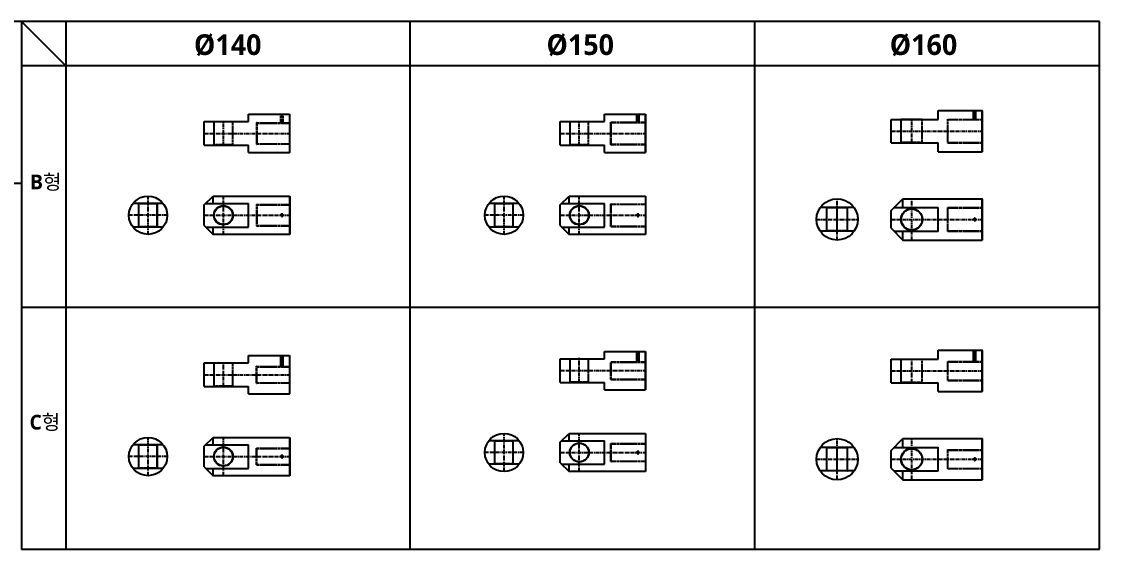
# Model space of a CAD drawing. Extents: x -819 to 7239, y 74 to 4743.
# Drawn here: x 3582 to 7239, y 2695 to 4487 of the extents above; entities that cross this region are included whole.
import ezdxf

# ---------------------------------------------------------------- set-up
doc = ezdxf.new("R2010")
doc.units = 0
doc.header["$LTSCALE"] = 10
doc.header["$MEASUREMENT"] = 0
doc.linetypes.add('CENTER', pattern=[2, 1.25, -0.25, 0.25, -0.25])
doc.linetypes.add('HIDDEN', pattern=[0.375, 0.25, -0.125])
doc.layers.get('0').update_dxf_attribs({"linetype": 'CONTINUOUS'})
doc.layers.add('HIDDEN', color=2, linetype='HIDDEN')
doc.layers.add('ML', color=7, linetype='CONTINUOUS')
doc.styles.add('문자', font='romans.shx')

msp = doc.modelspace()

# ---------------------------------------------------------------- linework, layer by layer
for p, q in [((3582.4, 4487.3), (-11.6, 4487.3)), ((7239.4, 4487.3), (3582.4, 4487.3)), ((3732.4, 4337.3), (3582.4, 4487.3)), ((3582.4, 4487.3), (3582.4, 2695.3)), ((3732.4, 4487.3), (3732.4, 2695.3)), ((4901.4, 2695.3), (4901.4, 4487.3)), ((6070.4, 2695.3), (6070.4, 4487.3)), ((7239.4, 2695.3), (7239.4, 4487.3)), ((7239.4, 4337.3), (3582.4, 4337.3)), ((3582.4, 3937.3), (-11.6, 3937.3)), ((7239.4, 3516.3), (3582.4, 3516.3)), ((7239.4, 2695.3), (3582.4, 2695.3))]:
    msp.add_line(p, q)
at = {"layer": 'HIDDEN'}
for p, q in [((4462, 4142.7), (4462, 4172.7)), ((4462.6, 4142.7), (4462.6, 4172.7)), ((4469.4, 4142.7), (4469.4, 4172.7)), ((4470, 4142.7), (4470, 4172.7)), ((5669.7, 4144.7), (5669.7, 4172.7)), ((5670.3, 4144.7), (5670.3, 4172.7)), ((5677.1, 4144.7), (5677.1, 4172.7)), ((5677.7, 4144.7), (5677.7, 4172.7)), ((6812.3, 4154.2), (6812.3, 4185.2)), ((6812.9, 4154.2), (6812.9, 4185.2)), ((6819.7, 4154.2), (6819.7, 4185.2)), ((6820.3, 4154.2), (6820.3, 4185.2)), ((4235.7, 4146.7), (4234.7, 4147.7)), ((4298.7, 4146.7), (4235.7, 4146.7)), ((4298.7, 4146.7), (4299.7, 4147.7)), ((4298.7, 4068.7), (4298.7, 4146.7)), ((4379.2, 4144.2), (4379.2, 4071.2)), ((4379.2, 4144.2), (4380.2, 4144.2)), ((4380.2, 4144.2), (4380.2, 4071.2)), ((4380.2, 4143.7), (4492.2, 4143.7)), ((4380.2, 4142.7), (4492.2, 4142.7)), ((5443.3, 4146.7), (5442.3, 4147.7)), ((5506.3, 4146.7), (5443.3, 4146.7)), ((5506.3, 4146.7), (5507.3, 4147.7)), ((5506.3, 4068.7), (5506.3, 4146.7)), ((5581.8, 4069.2), (5581.8, 4146.2)), ((5581.8, 4146.2), (5582.8, 4146.2)), ((5582.8, 4069.2), (5582.8, 4146.2)), ((5582.8, 4145.7), (5699.8, 4145.7)), ((5582.8, 4144.7), (5699.8, 4144.7)), ((6567, 4154.2), (6566, 4155.2)), ((6638, 4154.2), (6567, 4154.2)), ((6638, 4154.2), (6639, 4155.2)), ((6638, 4076.2), (6638, 4154.2)), ((6724.5, 4155.7), (6725.5, 4155.7)), ((6724.5, 4074.7), (6724.5, 4155.7)), ((6725.5, 4074.7), (6725.5, 4155.7)), ((6725.5, 4155.2), (6842.5, 4155.2)), ((6725.5, 4154.2), (6842.5, 4154.2)), ((4235.7, 4068.7), (4234.7, 4067.7)), ((4298.7, 4068.7), (4235.7, 4068.7)), ((4298.7, 4068.7), (4299.7, 4067.7)), ((4379.2, 4071.2), (4380.2, 4071.2)), ((4380.2, 4072.7), (4492.2, 4072.7)), ((4380.2, 4071.7), (4492.2, 4071.7)), ((5443.3, 4068.7), (5442.3, 4067.7)), ((5506.3, 4068.7), (5443.3, 4068.7)), ((5506.3, 4068.7), (5507.3, 4067.7)), ((5581.8, 4069.2), (5582.8, 4069.2)), ((5582.8, 4070.7), (5699.8, 4070.7)), ((5582.8, 4069.7), (5699.8, 4069.7)), ((6567, 4076.2), (6566, 4075.2)), ((6638, 4076.2), (6567, 4076.2)), ((6638, 4076.2), (6639, 4075.2)), ((6724.5, 4074.7), (6725.5, 4074.7)), ((6725.5, 4076.2), (6842.5, 4076.2)), ((6725.5, 4075.2), (6842.5, 4075.2)), ((3980.1, 3868.8), (3979.1, 3869.8)), ((4043.1, 3868.8), (3980.1, 3868.8)), ((3980.1, 3790.8), (3980.1, 3868.8)), ((4043.1, 3868.8), (4044.1, 3869.8)), ((4043.1, 3790.8), (4043.1, 3868.8)), ((4379.2, 3866.3), (4379.2, 3793.3)), ((4379.2, 3866.3), (4380.2, 3866.3)), ((4380.2, 3866.3), (4380.2, 3793.3)), ((4380.2, 3865.8), (4492.2, 3865.8)), ((4380.2, 3864.8), (4492.2, 3864.8)), ((5187.8, 3868.8), (5186.8, 3869.8)), ((5187.8, 3790.8), (5187.8, 3868.8)), ((5250.8, 3868.8), (5187.8, 3868.8)), ((5250.8, 3868.8), (5251.8, 3869.8)), ((5250.8, 3790.8), (5250.8, 3868.8)), ((5581.8, 3868.3), (5582.8, 3868.3)), ((5581.8, 3791.3), (5581.8, 3868.3)), ((5582.8, 3791.3), (5582.8, 3868.3)), ((5582.8, 3867.8), (5699.8, 3867.8)), ((5582.8, 3866.8), (5699.8, 3866.8)), ((6314, 3854.5), (6313, 3855.5)), ((6385, 3854.5), (6314, 3854.5)), ((6314, 3776.5), (6314, 3854.5)), ((6385, 3854.5), (6386, 3855.5)), ((6385, 3776.5), (6385, 3854.5)), ((6724.5, 3856), (6725.5, 3856)), ((6724.5, 3775), (6724.5, 3856)), ((6725.5, 3775), (6725.5, 3856)), ((6725.5, 3855.5), (6842.5, 3855.5)), ((6725.5, 3854.5), (6842.5, 3854.5)), ((3980.1, 3790.8), (3979.1, 3789.8)), ((4043.1, 3790.8), (3980.1, 3790.8)), ((4043.1, 3790.8), (4044.1, 3789.8)), ((4379.2, 3793.3), (4380.2, 3793.3)), ((4380.2, 3794.8), (4492.2, 3794.8)), ((4380.2, 3793.8), (4492.2, 3793.8)), ((5187.8, 3790.8), (5186.8, 3789.8)), ((5250.8, 3790.8), (5187.8, 3790.8)), ((5250.8, 3790.8), (5251.8, 3789.8)), ((5581.8, 3791.3), (5582.8, 3791.3)), ((5582.8, 3792.8), (5699.8, 3792.8)), ((5582.8, 3791.8), (5699.8, 3791.8)), ((6314, 3776.5), (6313, 3775.5)), ((6385, 3776.5), (6314, 3776.5)), ((6385, 3776.5), (6386, 3775.5)), ((6724.5, 3775), (6725.5, 3775)), ((6725.5, 3776.5), (6842.5, 3776.5)), ((6725.5, 3775.5), (6842.5, 3775.5)), ((5669.7, 3331.2), (5669.7, 3367.2)), ((5670.3, 3331.2), (5670.3, 3367.2)), ((5677.1, 3331.2), (5677.1, 3367.2)), ((5677.7, 3331.2), (5677.7, 3367.2)), ((6812.3, 3332.3), (6812.3, 3371.3)), ((6812.9, 3332.3), (6812.9, 3371.3)), ((6819.7, 3332.3), (6819.7, 3371.3)), ((6820.3, 3332.3), (6820.3, 3371.3)), ((4235.7, 3327.4), (4234.7, 3328.4)), ((4298.7, 3327.4), (4299.7, 3328.4)), ((4462, 3315.4), (4462, 3353.4)), ((4462.6, 3315.4), (4462.6, 3353.4)), ((4469.4, 3315.4), (4469.4, 3353.4)), ((4470, 3315.4), (4470, 3353.4)), ((5443.3, 3341.2), (5442.3, 3342.2)), ((5506.3, 3341.2), (5443.3, 3341.2)), ((5506.3, 3341.2), (5507.3, 3342.2)), ((5506.3, 3263.2), (5506.3, 3341.2)), ((5581.8, 3332.7), (5582.8, 3332.7)), ((5581.8, 3271.7), (5581.8, 3332.7)), ((5582.8, 3271.7), (5582.8, 3332.7)), ((5582.8, 3332.2), (5699.8, 3332.2)), ((5582.8, 3331.2), (5699.8, 3331.2)), ((6567, 3340.3), (6566, 3341.3)), ((6638, 3340.3), (6567, 3340.3)), ((6638, 3340.3), (6639, 3341.3)), ((6638, 3262.3), (6638, 3340.3)), ((6724.5, 3333.8), (6725.5, 3333.8)), ((6724.5, 3268.8), (6724.5, 3333.8)), ((6725.5, 3268.8), (6725.5, 3333.8)), ((6725.5, 3333.3), (6842.5, 3333.3)), ((6725.5, 3332.3), (6842.5, 3332.3)), ((4298.7, 3327.4), (4235.7, 3327.4)), ((4298.7, 3249.4), (4298.7, 3327.4)), ((4379.2, 3259.9), (4379.2, 3316.9)), ((4379.2, 3316.9), (4380.2, 3316.9)), ((4380.2, 3259.9), (4380.2, 3316.9)), ((4380.2, 3316.4), (4492.2, 3316.4)), ((4380.2, 3315.4), (4492.2, 3315.4)), ((4379.2, 3259.9), (4380.2, 3259.9)), ((4380.2, 3261.4), (4492.2, 3261.4)), ((4380.2, 3260.4), (4492.2, 3260.4)), ((5443.3, 3263.2), (5442.3, 3262.2)), ((5506.3, 3263.2), (5443.3, 3263.2)), ((5506.3, 3263.2), (5507.3, 3262.2)), ((5581.8, 3271.7), (5582.8, 3271.7)), ((5582.8, 3273.2), (5699.8, 3273.2)), ((5582.8, 3272.2), (5699.8, 3272.2)), ((6567, 3262.3), (6566, 3261.3)), ((6638, 3262.3), (6567, 3262.3)), ((6638, 3262.3), (6639, 3261.3)), ((6724.5, 3268.8), (6725.5, 3268.8)), ((6725.5, 3270.3), (6842.5, 3270.3)), ((6725.5, 3269.3), (6842.5, 3269.3)), ((4235.7, 3249.4), (4234.7, 3248.4)), ((4298.7, 3249.4), (4235.7, 3249.4)), ((4298.7, 3249.4), (4299.7, 3248.4)), ((3980.1, 3049.6), (3979.1, 3050.6)), ((3980.1, 2971.6), (3980.1, 3049.6)), ((4043.1, 3049.6), (3980.1, 3049.6)), ((4043.1, 3049.6), (4044.1, 3050.6)), ((4043.1, 2971.6), (4043.1, 3049.6)), ((4379.2, 3039.1), (4380.2, 3039.1)), ((4379.2, 2982.1), (4379.2, 3039.1)), ((4380.2, 2982.1), (4380.2, 3039.1)), ((4380.2, 3038.6), (4492.2, 3038.6)), ((4380.2, 3037.6), (4492.2, 3037.6)), ((5187.8, 3063.4), (5186.8, 3064.4)), ((5187.8, 2985.4), (5187.8, 3063.4)), ((5250.8, 3063.4), (5187.8, 3063.4)), ((5250.8, 3063.4), (5251.8, 3064.4)), ((5250.8, 2985.4), (5250.8, 3063.4)), ((5581.8, 3054.9), (5582.8, 3054.9)), ((5581.8, 2993.9), (5581.8, 3054.9)), ((5582.8, 2993.9), (5582.8, 3054.9)), ((5582.8, 3054.4), (5699.8, 3054.4)), ((5582.8, 3053.4), (5699.8, 3053.4)), ((6314, 3040.6), (6313, 3041.6)), ((6385, 3040.6), (6314, 3040.6)), ((6314, 2962.6), (6314, 3040.6)), ((6385, 3040.6), (6386, 3041.6)), ((6385, 2962.6), (6385, 3040.6)), ((6724.5, 3034.1), (6725.5, 3034.1)), ((6724.5, 2969.1), (6724.5, 3034.1)), ((6725.5, 2969.1), (6725.5, 3034.1)), ((6725.5, 3033.6), (6842.5, 3033.6)), ((6725.5, 3032.6), (6842.5, 3032.6)), ((3980.1, 2971.6), (3979.1, 2970.6)), ((4043.1, 2971.6), (3980.1, 2971.6)), ((4043.1, 2971.6), (4044.1, 2970.6)), ((4379.2, 2982.1), (4380.2, 2982.1)), ((4380.2, 2983.6), (4492.2, 2983.6)), ((4380.2, 2982.6), (4492.2, 2982.6)), ((5187.8, 2985.4), (5186.8, 2984.4)), ((5250.8, 2985.4), (5187.8, 2985.4)), ((5250.8, 2985.4), (5251.8, 2984.4)), ((5581.8, 2993.9), (5582.8, 2993.9)), ((5582.8, 2995.4), (5699.8, 2995.4)), ((5582.8, 2994.4), (5699.8, 2994.4)), ((6314, 2962.6), (6313, 2961.6)), ((6385, 2962.6), (6314, 2962.6)), ((6385, 2962.6), (6386, 2961.6)), ((6724.5, 2969.1), (6725.5, 2969.1)), ((6725.5, 2970.6), (6842.5, 2970.6)), ((6725.5, 2969.6), (6842.5, 2969.6))]:
    msp.add_line(p, q, dxfattribs=at)
for centre in [(4466, 3829.8), (5673.7, 3829.8), (6816.3, 3815.5), (4466, 3010.6), (5673.7, 3024.4), (6816.3, 3001.6)]:
    msp.add_arc(centre, 4, 237.0616, 187.1595, dxfattribs=at)
at = {"layer": 'ML'}
for p, q in [((4352.2, 4172.7), (4491.2, 4172.7)), ((4352.2, 4147.7), (4352.2, 4172.7)), ((4491.2, 4172.7), (4492.2, 4171.7)), ((4491.2, 4172.7), (4491.2, 4042.7)), ((4492.2, 4043.7), (4492.2, 4171.7)), ((5559.8, 4172.7), (5698.8, 4172.7)), ((5559.8, 4147.7), (5559.8, 4172.7)), ((5698.8, 4172.7), (5699.8, 4171.7)), ((5698.8, 4172.7), (5698.8, 4042.7)), ((5699.8, 4043.7), (5699.8, 4171.7)), ((6692.5, 4185.2), (6841.5, 4185.2)), ((6692.5, 4155.2), (6692.5, 4185.2)), ((6841.5, 4045.2), (6841.5, 4185.2)), ((6842.5, 4184.2), (6841.5, 4185.2)), ((6842.5, 4046.2), (6842.5, 4184.2)), ((4202.2, 4147.7), (4352.2, 4147.7)), ((4202.2, 4067.7), (4202.2, 4147.7)), ((4235.7, 4067.7), (4235.7, 4147.7)), ((5409.8, 4147.7), (5559.8, 4147.7)), ((5409.8, 4067.7), (5409.8, 4147.7)), ((5443.3, 4067.7), (5443.3, 4147.7)), ((6532.5, 4155.2), (6692.5, 4155.2)), ((6532.5, 4075.2), (6532.5, 4155.2)), ((6567, 4075.2), (6567, 4155.2)), ((4202.2, 4067.7), (4352.2, 4067.7)), ((4352.2, 4042.7), (4352.2, 4067.7)), ((5409.8, 4067.7), (5559.8, 4067.7)), ((5559.8, 4042.7), (5559.8, 4067.7)), ((6532.5, 4075.2), (6692.5, 4075.2)), ((6692.5, 4045.2), (6692.5, 4075.2)), ((4352.2, 4042.7), (4491.2, 4042.7)), ((4491.2, 4042.7), (4492.2, 4043.7)), ((5559.8, 4042.7), (5698.8, 4042.7)), ((5698.8, 4042.7), (5699.8, 4043.7)), ((6692.5, 4045.2), (6841.5, 4045.2)), ((6842.5, 4046.2), (6841.5, 4045.2)), ((4202.2, 3864.8), (4232.2, 3894.8)), ((4232.2, 3894.8), (4491.2, 3894.8)), ((4232.2, 3869.8), (4232.2, 3894.8)), ((4491.2, 3894.8), (4491.2, 3764.8)), ((4491.2, 3894.8), (4492.2, 3893.8)), ((4492.2, 3893.8), (4492.2, 3765.8)), ((5409.8, 3864.8), (5439.8, 3894.8)), ((5439.8, 3894.8), (5698.8, 3894.8)), ((5439.8, 3869.8), (5439.8, 3894.8)), ((5698.8, 3894.8), (5699.8, 3893.8)), ((5698.8, 3894.8), (5698.8, 3764.8)), ((5699.8, 3893.8), (5699.8, 3765.8)), ((6532.5, 3845.5), (6572.5, 3885.5)), ((6572.5, 3885.5), (6841.5, 3885.5)), ((6572.5, 3855.5), (6572.5, 3885.5)), ((6842.5, 3884.5), (6841.5, 3885.5)), ((6841.5, 3745.5), (6841.5, 3885.5)), ((6842.5, 3746.5), (6842.5, 3884.5)), ((4062.9, 3869.8), (3960.4, 3869.8)), ((3980.6, 3789.8), (3980.6, 3869.8)), ((4042.6, 3789.8), (4042.6, 3869.8)), ((4202.2, 3794.8), (4202.2, 3864.8)), ((4207.2, 3869.8), (4352.2, 3869.8)), ((4352.2, 3789.8), (4352.2, 3869.8)), ((5270.5, 3869.8), (5168.1, 3869.8)), ((5188.3, 3789.8), (5188.3, 3869.8)), ((5250.3, 3789.8), (5250.3, 3869.8)), ((5409.8, 3794.8), (5409.8, 3864.8)), ((5414.8, 3869.8), (5559.8, 3869.8)), ((5559.8, 3789.8), (5559.8, 3869.8)), ((6407, 3855.5), (6292.1, 3855.5)), ((6314.5, 3775.5), (6314.5, 3855.5)), ((6384.5, 3775.5), (6384.5, 3855.5)), ((6532.5, 3785.5), (6532.5, 3845.5)), ((6542.5, 3855.5), (6692.5, 3855.5)), ((6692.5, 3775), (6692.5, 3856)), ((4062.9, 3789.8), (3960.4, 3789.8)), ((4202.2, 3794.8), (4232.2, 3764.8)), ((4207.2, 3789.8), (4352.2, 3789.8)), ((4232.2, 3764.8), (4232.2, 3789.8)), ((5270.5, 3789.8), (5168.1, 3789.8)), ((5409.8, 3794.8), (5439.8, 3764.8)), ((5414.8, 3789.8), (5559.8, 3789.8)), ((5439.8, 3764.8), (5439.8, 3789.8)), ((6407, 3775.5), (6292.1, 3775.5)), ((6532.5, 3785.5), (6572.5, 3745.5)), ((6542.5, 3775.5), (6692.5, 3775.5)), ((6572.5, 3745.5), (6572.5, 3775.5)), ((4491.2, 3764.8), (4232.2, 3764.8)), ((4491.2, 3764.8), (4492.2, 3765.8)), ((5698.8, 3764.8), (5439.8, 3764.8)), ((5698.8, 3764.8), (5699.8, 3765.8)), ((6572.5, 3745.5), (6841.5, 3745.5)), ((6842.5, 3746.5), (6841.5, 3745.5)), ((5559.8, 3367.2), (5698.8, 3367.2)), ((5559.8, 3342.2), (5559.8, 3367.2)), ((5698.8, 3367.2), (5699.8, 3366.2)), ((5698.8, 3367.2), (5698.8, 3237.2)), ((5699.8, 3238.2), (5699.8, 3366.2)), ((6692.5, 3371.3), (6841.5, 3371.3)), ((6692.5, 3341.3), (6692.5, 3371.3)), ((6842.5, 3370.3), (6841.5, 3371.3)), ((6841.5, 3231.3), (6841.5, 3371.3)), ((6842.5, 3232.3), (6842.5, 3370.3)), ((4202.2, 3328.4), (4352.2, 3328.4)), ((4202.2, 3248.4), (4202.2, 3328.4)), ((4235.7, 3248.4), (4235.7, 3328.4)), ((4352.2, 3353.4), (4491.2, 3353.4)), ((4352.2, 3328.4), (4352.2, 3353.4)), ((4491.2, 3353.4), (4492.2, 3352.4)), ((4491.2, 3353.4), (4491.2, 3223.4)), ((4492.2, 3224.4), (4492.2, 3352.4)), ((5409.8, 3342.2), (5559.8, 3342.2)), ((5409.8, 3262.2), (5409.8, 3342.2)), ((5443.3, 3262.2), (5443.3, 3342.2)), ((6532.5, 3341.3), (6692.5, 3341.3)), ((6532.5, 3261.3), (6532.5, 3341.3)), ((6567, 3261.3), (6567, 3341.3)), ((5409.8, 3262.2), (5559.8, 3262.2)), ((5559.8, 3237.2), (5559.8, 3262.2)), ((6532.5, 3261.3), (6692.5, 3261.3)), ((6692.5, 3231.3), (6692.5, 3261.3)), ((4202.2, 3248.4), (4352.2, 3248.4)), ((4352.2, 3223.4), (4352.2, 3248.4)), ((4352.2, 3223.4), (4491.2, 3223.4)), ((4491.2, 3223.4), (4492.2, 3224.4)), ((5559.8, 3237.2), (5698.8, 3237.2)), ((5698.8, 3237.2), (5699.8, 3238.2)), ((6692.5, 3231.3), (6841.5, 3231.3)), ((6842.5, 3232.3), (6841.5, 3231.3)), ((4202.2, 3045.6), (4232.2, 3075.6)), ((4232.2, 3075.6), (4491.2, 3075.6)), ((4232.2, 3050.6), (4232.2, 3075.6)), ((4491.2, 3075.6), (4492.2, 3074.6)), ((4491.2, 3075.6), (4491.2, 2945.6)), ((4492.2, 3074.6), (4492.2, 2946.6)), ((5409.8, 3059.4), (5439.8, 3089.4)), ((5439.8, 3089.4), (5698.8, 3089.4)), ((5439.8, 3064.4), (5439.8, 3089.4)), ((5698.8, 3089.4), (5699.8, 3088.4)), ((5698.8, 3089.4), (5698.8, 2959.4)), ((5699.8, 3088.4), (5699.8, 2960.4)), ((4062.9, 3050.6), (3960.4, 3050.6)), ((3980.6, 2970.6), (3980.6, 3050.6)), ((4042.6, 2970.6), (4042.6, 3050.6)), ((4202.2, 2975.6), (4202.2, 3045.6)), ((4207.2, 3050.6), (4352.2, 3050.6)), ((4352.2, 2970.6), (4352.2, 3050.6)), ((5270.5, 3064.4), (5168.1, 3064.4)), ((5188.3, 2984.4), (5188.3, 3064.4)), ((5250.3, 2984.4), (5250.3, 3064.4)), ((5409.8, 2989.4), (5409.8, 3059.4)), ((5414.8, 3064.4), (5559.8, 3064.4)), ((5559.8, 2984.4), (5559.8, 3064.4)), ((6407, 3041.6), (6292.1, 3041.6)), ((6314.5, 2961.6), (6314.5, 3041.6)), ((6384.5, 2961.6), (6384.5, 3041.6)), ((6532.5, 3031.6), (6572.5, 3071.6)), ((6542.5, 3041.6), (6692.5, 3041.6)), ((6572.5, 3071.6), (6841.5, 3071.6)), ((6572.5, 3041.6), (6572.5, 3071.6)), ((6692.5, 2961.1), (6692.5, 3042.1)), ((6842.5, 3070.6), (6841.5, 3071.6)), ((6841.5, 2931.6), (6841.5, 3071.6)), ((6842.5, 2932.6), (6842.5, 3070.6)), ((6532.5, 2971.6), (6532.5, 3031.6)), ((4062.9, 2970.6), (3960.4, 2970.6)), ((4202.2, 2975.6), (4232.2, 2945.6)), ((4207.2, 2970.6), (4352.2, 2970.6)), ((4232.2, 2945.6), (4232.2, 2970.6)), ((5270.5, 2984.4), (5168.1, 2984.4)), ((5409.8, 2989.4), (5439.8, 2959.4)), ((5414.8, 2984.4), (5559.8, 2984.4)), ((5439.8, 2959.4), (5439.8, 2984.4)), ((6532.5, 2971.6), (6572.5, 2931.6)), ((4491.2, 2945.6), (4232.2, 2945.6)), ((4491.2, 2945.6), (4492.2, 2946.6)), ((5698.8, 2959.4), (5439.8, 2959.4)), ((5698.8, 2959.4), (5699.8, 2960.4)), ((6407, 2961.6), (6292.1, 2961.6)), ((6542.5, 2961.6), (6692.5, 2961.6)), ((6572.5, 2931.6), (6572.5, 2961.6)), ((6572.5, 2931.6), (6841.5, 2931.6)), ((6842.5, 2932.6), (6841.5, 2931.6))]:
    msp.add_line(p, q, dxfattribs=at)
at = {"layer": 'ML', "color": 1, "linetype": 'CENTER'}
for p, q in [((4466, 4142.7), (4466, 4172.7)), ((5673.7, 4144.7), (5673.7, 4172.7)), ((6816.3, 4154.2), (6816.3, 4185.2)), ((4267.2, 4067.7), (4267.2, 4150.7)), ((5474.8, 4067.7), (5474.8, 4150.7)), ((6602.5, 4075.2), (6602.5, 4155.2)), ((4202.2, 4107.7), (4492.2, 4107.7)), ((5409.8, 4107.7), (5699.8, 4107.7)), ((6532.5, 4115.2), (6842.5, 4115.2)), ((4011.6, 3764.8), (4011.6, 3894.8)), ((4267.2, 3764.8), (4267.2, 3894.8)), ((5219.3, 3764.8), (5219.3, 3894.8)), ((5474.8, 3764.8), (5474.8, 3894.8)), ((6349.5, 3745.5), (6349.5, 3885.5)), ((6602.5, 3745.5), (6602.5, 3885.5)), ((6349.5, 3775.5), (6349.5, 3855.5)), ((4076.6, 3829.8), (3946.6, 3829.8)), ((4202.2, 3829.8), (4492.2, 3829.8)), ((4466, 3825.8), (4466, 3833.8)), ((5284.3, 3829.8), (5154.3, 3829.8)), ((5409.8, 3829.8), (5699.8, 3829.8)), ((5673.6, 3825.8), (5673.7, 3833.8)), ((6279.5, 3815.5), (6419.5, 3815.5)), ((6532.5, 3815.5), (6842.5, 3815.5)), ((6816.3, 3811.5), (6816.3, 3819.5)), ((5673.7, 3331.2), (5673.7, 3367.2)), ((6816.3, 3332.3), (6816.3, 3371.3)), ((4267.2, 3248.4), (4267.2, 3331.5)), ((4466, 3315.4), (4466, 3353.4)), ((5474.8, 3262.2), (5474.8, 3345.3)), ((6602.5, 3261.3), (6602.5, 3341.3)), ((5409.8, 3302.2), (5699.8, 3302.2)), ((6532.5, 3301.3), (6842.5, 3301.3)), ((4202.2, 3288.4), (4492.2, 3288.4)), ((4011.6, 2945.6), (4011.6, 3075.6)), ((4267.2, 2945.6), (4267.2, 3075.6)), ((5219.3, 2959.4), (5219.3, 3089.4)), ((5474.8, 2959.4), (5474.8, 3089.4)), ((6349.5, 2931.6), (6349.5, 3071.6)), ((6349.5, 2961.6), (6349.5, 3041.6)), ((6602.5, 2931.6), (6602.5, 3071.6)), ((4076.6, 3010.6), (3946.6, 3010.6)), ((4202.2, 3010.6), (4492.2, 3010.6)), ((4466, 3006.6), (4466, 3014.6)), ((5284.3, 3024.4), (5154.3, 3024.4)), ((5409.8, 3024.4), (5699.8, 3024.4)), ((5673.6, 3020.4), (5673.7, 3028.4)), ((6279.5, 3001.6), (6419.5, 3001.6)), ((6532.5, 3001.6), (6842.5, 3001.6)), ((6816.3, 2997.6), (6816.3, 3005.6))]:
    msp.add_line(p, q, dxfattribs=at)
at = {"layer": 'ML'}
for centre, radius in [((4011.6, 3829.8), 65), ((5219.3, 3829.8), 65), ((6349.5, 3815.5), 70), ((4267.2, 3829.8), 32.5), ((4267.2, 3829.8), 31.5), ((5474.8, 3829.8), 32.5), ((5474.8, 3829.8), 31.5), ((6602.5, 3815.5), 36.5), ((6602.5, 3815.5), 35.5), ((4466, 3829.8), 3.4), ((5673.7, 3829.8), 3.4), ((6816.3, 3815.5), 3.4), ((4011.6, 3010.6), 65), ((5219.3, 3024.4), 65), ((4267.2, 3010.6), 32.5), ((4267.2, 3010.6), 31.5), ((5474.8, 3024.4), 32.5), ((5474.8, 3024.4), 31.5), ((6349.5, 3001.6), 70), ((6602.5, 3001.6), 36.5), ((6602.5, 3001.6), 35.5), ((4466, 3010.6), 3.4), ((5673.7, 3024.4), 3.4), ((6816.3, 3001.6), 3.4)]:
    msp.add_circle(centre, radius, dxfattribs=at)

# ---------------------------------------------------------------- texts
at = {"attachment_point": 1, "style": '문자'}
for s, width, gutter_width, heights, insert, char_height in [('{\\fMalgun Gothic|b1|i0|c129|p50;%%C140}', 124.533, 16, [-75.6], (4167.4, 4443.8), 70), ('{\\fMalgun Gothic|b1|i0|c129|p50;%%C150}', 124.533, 16, [-75.6], (5363.4, 4443.8), 70), ('{\\fMalgun Gothic|b1|i0|c129|p50;%%C160}', 124.533, 16, [-75.6], (6528, 4443.8), 70), ('{\\fMalgun Gothic|b1|i0|c129|p50;B형}', 655.383, 160, [-66.4], (3611.3, 3967.7), 50), ('{\\fMalgun Gothic|b1|i0|c129|p50;C형}', 655.383, 160, [-66.4], (3609.5, 3152.4), 50)]:
    msp.add_mtext_dynamic_manual_height_columns(s, width=width, gutter_width=gutter_width, heights=heights, dxfattribs=dict(at, insert=insert, char_height=char_height))

doc.saveas('drawing.dxf')
